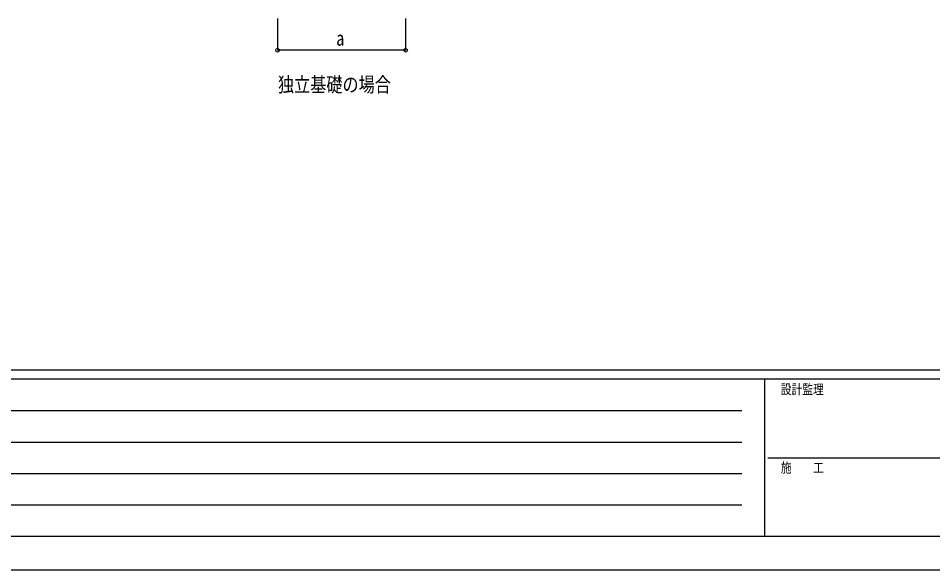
# Model space of a CAD drawing. Units: millimetres, scale not verified. Extents: x -14718 to 14718, y -10395 to 10395.
# Drawn here: x -10391 to -3253, y -10395 to -6088 of the extents above; entities that cross this region are included whole.
import ezdxf
from ezdxf.enums import TextEntityAlignment as Align

# ---------------------------------------------------------------- set-up
doc = ezdxf.new("R2010")
doc.units = ezdxf.units.MM
doc.header["$LTSCALE"] = 50
for name, color, linetype in [('0-2_USER1', 3, 'Continuous'), ('0-6_YKK_D', 6, 'Continuous'), ('0-7_YKK_ZWAK', 7, 'Continuous')]:
    doc.layers.add(name, color=color, linetype=linetype)
doc.styles.add('ＭＳ ゴシック', font='')
doc.styles.get('ＭＳ ゴシック').set_extended_font_data('MS Gothic')

msp = doc.modelspace()

# ---------------------------------------------------------------- linework, layer by layer
at = {"layer": '0-6_YKK_D'}
for p, q in [((-8367.43, -6089.5), (-8367.43, -6338.5)), ((-7367.43, -6088.5), (-7367.43, -6338.5)), ((-7367.43, -6337.5), (-8367.43, -6337.5))]:
    msp.add_line(p, q, dxfattribs=at)
for centre in [(-8367.43, -6337.5), (-7367.43, -6337.5)]:
    msp.add_circle(centre, 14.38, dxfattribs=at)
at = {"layer": '0-7_YKK_ZWAK'}
for p, q in [((13632.57, -8837.5), (-13667.43, -8837.5)), ((-4567.43, -8907.5), (-13667.43, -8907.5)), ((-4567.43, -8907.5), (-4567.43, -10132.5)), ((-17.43, -8907.5), (-4567.43, -8907.5)), ((-13518.68, -9152.5), (-4742.43, -9152.5)), ((-13518.68, -9397.5), (-4742.43, -9397.5)), ((-4541.18, -9520), (-17.43, -9520)), ((-13518.68, -9642.5), (-4742.43, -9642.5)), ((-13518.68, -9887.5), (-4742.43, -9887.5)), ((-13667.43, -10132.5), (-4567.43, -10132.5)), ((-4567.43, -10132.5), (-17.43, -10132.5))]:
    msp.add_line(p, q, dxfattribs=at)
msp.add_lwpolyline([(-14717.5, -10395), (14717.5, -10395), (14717.5, 10395), (-14717.5, 10395)], close=True, dxfattribs=at)

# ---------------------------------------------------------------- texts
at = {"layer": '0-2_USER1', "style": 'ＭＳ ゴシック', "width": 0.8}
msp.add_text('独立基礎の場合', height=115.5, dxfattribs=at).set_placement((-8364.5, -6698.5), align=Align.BOTTOM_LEFT)
at = {"layer": '0-6_YKK_D', "style": 'ＭＳ ゴシック', "width": 0.8}
msp.add_text('a', height=115.5, dxfattribs=at).set_placement((-7909.43, -6336.5), align=Align.BOTTOM_LEFT)
at = {"layer": '0-7_YKK_ZWAK', "style": 'ＭＳ ゴシック', "width": 0.8}
for s, p in [('設計監理', (-4439.1, -9047.5)), ('施\u3000\u3000工', (-4439.1, -9660))]:
    msp.add_text(s, height=76.98, dxfattribs=at).set_placement(p, align=Align.BOTTOM_LEFT)

doc.saveas('drawing.dxf')
